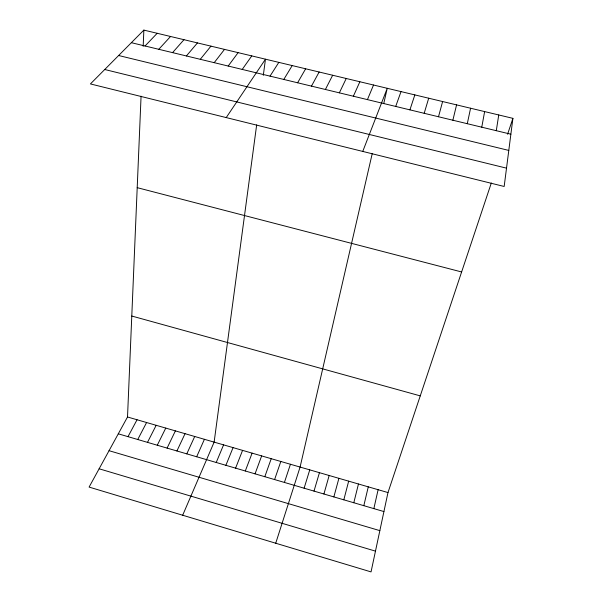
<?xml version="1.0" encoding="UTF-8"?>
<svg xmlns="http://www.w3.org/2000/svg" width="602" height="602" viewBox="0 0 602 602"><rect width="100%" height="100%" fill="white"/><g stroke="black" fill="none" stroke-linecap="round" stroke-linejoin="round"><path stroke-width="0.9" d="M491.315 183L387.981 492.564L371.043 571.9L89.096 487.086L127.519 416.99L141.071 96.207M143.178 46.324L143.863 30.1L512.904 118.346L504.167 186.477L90.42 83.926L143.863 30.1M256.67 124.855L214.131 442.124L182.677 515.237M263.315 75.303L265.474 59.177L226.224 117.586M496.289 130.694L498.742 114.959M481.766 127.188L484.633 111.588M467.287 123.703L470.576 108.225M373.857 508.622L378.116 489.697M372.254 153.495L300.089 467.062L275.724 543.23M383.767 103.439L387.252 88.298L362.75 151.426M363.819 505.68L368.273 486.845M452.87 120.227L456.572 104.876M353.803 502.753L358.461 484M343.817 499.826L348.671 481.156M438.504 116.758L442.613 101.535M333.847 496.913L338.911 478.327M323.914 494.001L329.166 475.497M313.996 491.104L319.451 472.675M424.184 113.304L428.699 98.209M304.108 488.207L309.759 469.869M409.917 109.865L414.838 94.898M284.407 482.443L290.442 464.262M507.591 134.238L512.904 118.346M274.595 479.568L280.825 461.471M264.805 476.701L271.224 458.686M395.702 106.441L401.022 91.594M255.045 473.842L261.652 455.91M245.3 470.997L252.103 453.14M235.585 468.153L242.568 450.371M225.893 465.316L233.064 447.617M367.431 99.616L373.533 85.017M216.223 462.486L223.583 444.863M196.673 456.76L204.409 439.302M353.366 96.23L359.868 81.752M186.786 453.87L194.709 436.488M176.928 450.981L185.04 433.681M339.347 92.851L346.24 78.493M167.093 448.106L175.393 430.881M157.28 445.232L165.768 428.09M147.498 442.365L156.174 425.305M325.389 89.48L332.665 75.242M137.738 439.513L146.595 422.529M128 436.661L137.045 419.752M311.475 86.124L319.135 72.014M297.606 82.783L305.65 68.786M283.79 79.449L292.211 65.573M270.027 76.13L278.824 62.375M242.222 69.426L251.771 55.903M228.188 66.039L238.121 52.637M214.207 62.668L224.508 49.387M200.278 59.312L210.948 46.143M186.394 55.963L197.441 42.915M172.563 52.63L183.979 39.694M158.777 49.304L170.554 36.481M145.044 45.993L157.19 33.283M131.356 42.689L510.865 134.208M118.624 55.512L508.788 150.417M104.733 69.508L506.515 168.154M137.203 187.658L461.621 271.961M131.778 316.027L420.256 395.875M127.519 416.99L387.981 492.564M118.293 433.816L383.918 511.565M109.052 450.687L379.847 530.64M99.134 468.785L375.475 551.139"/></g></svg>
